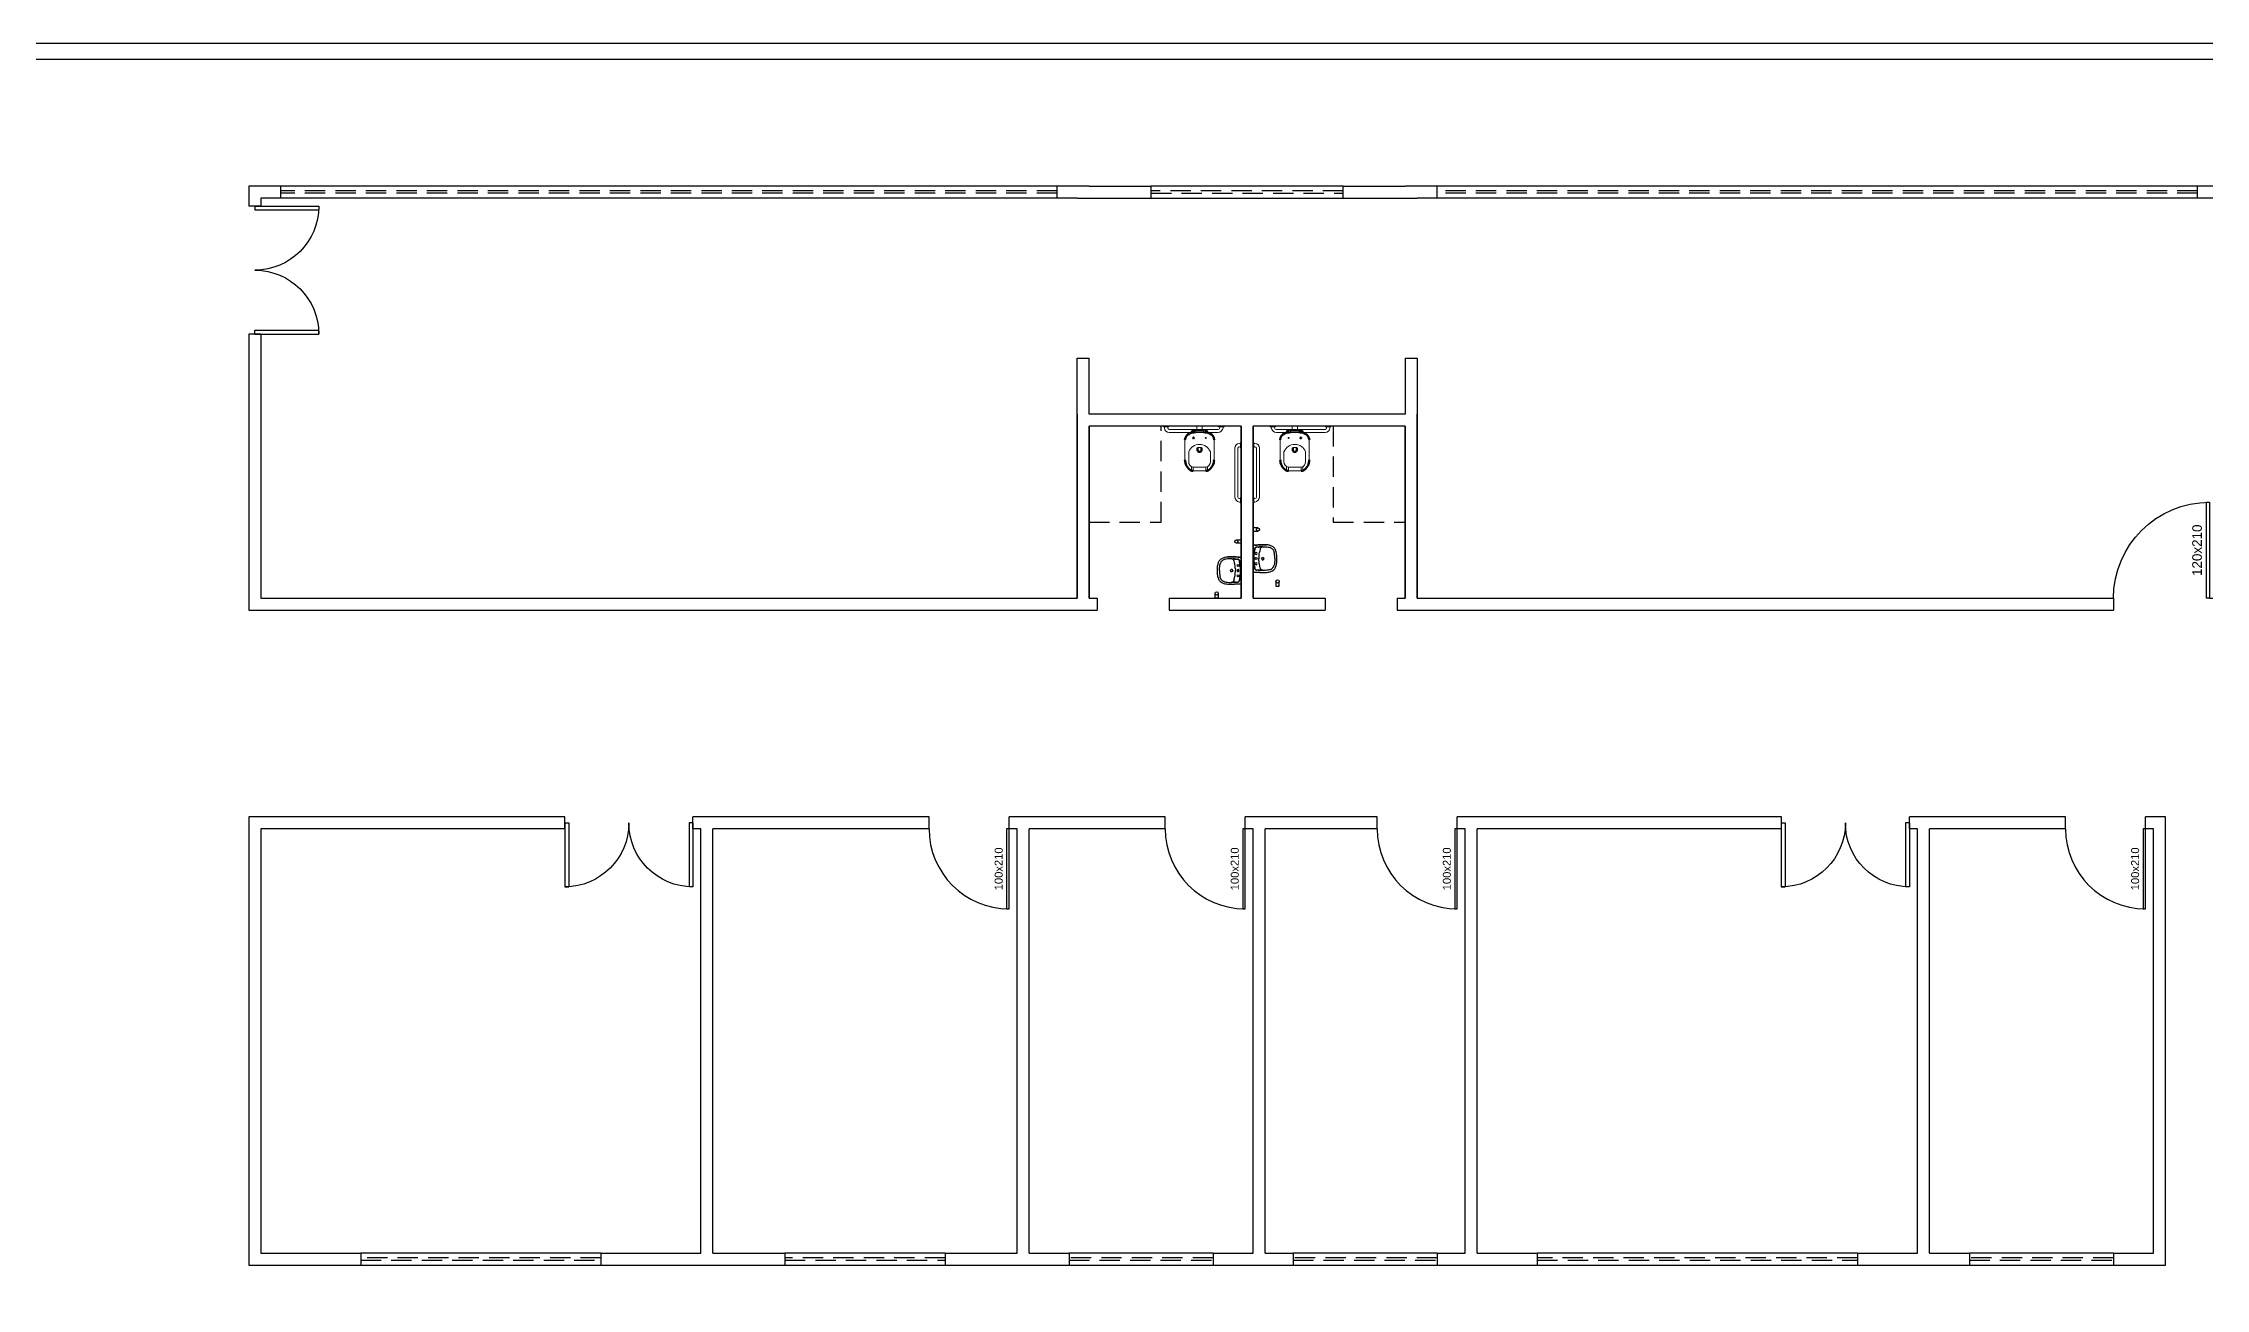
# Model space of a CAD drawing. Header units: centimetres. Extents: x 0 to 936050, y -139216 to 99734.
# Drawn here: x 853437 to 856139, y 11135 to 12691 of the extents above; entities that cross this region are included whole.
import ezdxf
from ezdxf.enums import TextEntityAlignment as Align

# ---------------------------------------------------------------- set-up
doc = ezdxf.new("R2010")
doc.units = ezdxf.units.CM
doc.header["$LTSCALE"] = 4
doc.linetypes.add('DASHED2', pattern=[9.525, 6.35, -3.175])
for name, color, linetype in [('0.1', 1, 'Continuous'), ('0.2', 2, 'Continuous'), ('0.4', 4, 'Continuous'), ('0.6', 6, 'Continuous'), ('02-CONT', 2, 'Continuous'), ('08', 8, 'Continuous'), ('PDF1_PH - Metal', 253, 'Continuous'), ('PROJEÇÕES', 1, 'DASHED2')]:
    doc.layers.add(name, color=color, linetype=linetype)
doc.layers.add('PDF1_PH - Alv Construir', color=6, linetype='Continuous', lineweight=40)
doc.styles.add('2mm 1-50', font='arial.ttf', dxfattribs={"height": 0.1})

# ---------------------------------------------------------------- blocks, each defined once
blk = doc.blocks.new('1_00')
for p, q in [((-129.2, 59.1), (-129.2, 109.1)), ((-129.2, 109.1), (-126.2, 109.1)), ((-126.2, 59.1), (-126.2, 109.1)), ((-29.2, 109.1), (-32.2, 109.1)), ((-32.2, 59.1), (-32.2, 109.1)), ((-29.2, 59.1), (-29.2, 109.1)), ((-129.2, 59.1), (-126.2, 59.1)), ((-29.2, 59.1), (-32.2, 59.1))]:
    blk.add_line(p, q)
at = {"color": 1}
for centre, start, end in [((-129.2, 59.1), 0, 90), ((-29.2, 59.1), 90, 180)]:
    blk.add_arc(centre, 50, start, end, dxfattribs=at)
blk = doc.blocks.new('1_00e')
blk.add_lwpolyline([(-28.4, -52.3), (-25.4, -52.3), (-25.4, 47.7), (-28.4, 47.7)], close=True)
at = {"color": 1}
blk.add_arc((-28.4, -52.3), 100, 0, 90, dxfattribs=at)
blk = doc.blocks.new('Barra 3')
at = {"layer": 'PDF1_PH - Metal', "lineweight": 9}
for points in [[(19245.1, 25719.8), (19252, 25719.8), (19252, 25719), (19245.1, 25719)], [(19315, 25719.8), (19321.9, 25719.8), (19321.9, 25719), (19315, 25719)]]:
    blk.add_lwpolyline(points, close=True, dxfattribs=at)
for points in [[(19246.4, 25717.7), (19246.4, 25719)], [(19250.7, 25717.7), (19250.7, 25719)], [(19252.9, 25715.5), (19314.6, 25715.5)], [(19252.9, 25711.7), (19314.6, 25711.7)], [(19316.3, 25717.7), (19316.3, 25719)], [(19320.6, 25717.7), (19320.6, 25719)]]:
    blk.add_lwpolyline(points, dxfattribs=at)
for centre, radius, start, end in [((19253.4, 25718.8), 7.08, 188.6936, 267.1299), ((19253, 25717.8), 2.3, 183.7735, 266.2236), ((19314.4, 25717.9), 6.22, 270.0361, 357.9477), ((19314, 25717.8), 2.29, 284.5016, 358.1815)]:
    blk.add_arc(centre, radius, start, end, dxfattribs=at)
blk = doc.blocks.new('bacia sanit')
at = {"layer": 'PDF1_PH - Metal', "lineweight": 9}
for points in [[(16861.7, 24756.4), (16856.6, 24756.4)], [(16861.7, 24749.6), (16856.6, 24749.6)], [(16861.7, 24745.8), (16861.7, 24746.1), (16861.7, 24759.9), (16861.7, 24760.7)], [(16862.6, 24758.1), (16862.6, 24757.7), (16862.6, 24757.3), (16862.6, 24748.7), (16862.6, 24748.3), (16862.6, 24747.9)], [(16863, 24747.4), (16863, 24747.4), (16863.4, 24747.4), (16863.9, 24747.4), (16864.3, 24747.4), (16864.3, 24753), (16864.3, 24758.6), (16863.9, 24758.6), (16863.4, 24758.6), (16863, 24758.6)], [(16873.7, 24771.4), (16899, 24771.4)], [(16884.4, 24750.4), (16884, 24750.4), (16883.6, 24750.4), (16883.6, 24750.9), (16883.6, 24751.3), (16883.6, 24751.7), (16883.6, 24752.1), (16883.6, 24752.6), (16883.6, 24753), (16883.6, 24753.4), (16883.6, 24753.9), (16883.6, 24754.3), (16883.6, 24754.7), (16883.6, 24755.1), (16883.6, 24755.6), (16884, 24755.6), (16884, 24755.6)], [(16889.1, 24766.7), (16889.6, 24766.7), (16890, 24766.7), (16890.4, 24766.7), (16890.9, 24766.7), (16899.4, 24766.7), (16899.9, 24766.7), (16900.3, 24766.7), (16900.7, 24766.7), (16901.1, 24766.7), (16901.6, 24766.7)], [(16912.8, 24763.3), (16907.7, 24763.3)], [(16908.4, 24761.1), (16912.7, 24761.1), (16913.1, 24761.1)], [(16908.4, 24761.1), (16908.4, 24760.7), (16908.4, 24760.3), (16908.4, 24759.9), (16908.4, 24759.4), (16908.4, 24759), (16908.4, 24758.6), (16908.4, 24758.1), (16908.4, 24757.7), (16908.4, 24757.3), (16908.4, 24756.9), (16908.4, 24756.4)], [(16908.4, 24756.4), (16908.4, 24756), (16908.4, 24755.6), (16908.4, 24755.1), (16908.4, 24754.7), (16908.4, 24754.3), (16908.4, 24753.9), (16908.4, 24753.4), (16908.4, 24753), (16908.4, 24752.6), (16908.4, 24752.1), (16908.4, 24751.7), (16908.4, 24751.3), (16908.4, 24750.9), (16908.4, 24750)], [(16908.4, 24750), (16908.4, 24749.6), (16908.4, 24749.1), (16908.4, 24748.7), (16908.4, 24748.3), (16908.4, 24747.9), (16908.4, 24747.4), (16908.4, 24747), (16908.4, 24746.6), (16908.4, 24746.1), (16908.4, 24745.7), (16908.4, 24745.3), (16908.4, 24744.9)], [(16913.1, 24761.1), (16913.1, 24760.7), (16913.1, 24760.3), (16913.1, 24759.9), (16913.1, 24759.4), (16913.1, 24759), (16913.1, 24758.6), (16913.1, 24758.1), (16913.1, 24757.7), (16913.1, 24757.3), (16913.1, 24756.9), (16913.1, 24756.4), (16913.1, 24756), (16913.1, 24755.6), (16913.1, 24755.1), (16913.1, 24754.7), (16913.1, 24754.3), (16913.1, 24753.9), (16913.1, 24753.4), (16913.1, 24753), (16913.1, 24752.6), (16913.1, 24752.1), (16913.1, 24751.7), (16913.1, 24751.3), (16913.1, 24750.9), (16913.1, 24750.4), (16913.1, 24750), (16913.1, 24749.6), (16913.1, 24749.1), (16913.1, 24748.7), (16913.1, 24748.3), (16913.1, 24747.9), (16913.1, 24747.4), (16913.1, 24747), (16913.1, 24746.6), (16913.1, 24746.1), (16913.1, 24745.7), (16913.1, 24745.3), (16913.1, 24744.9)], [(16899, 24734.6), (16873.7, 24734.6)], [(16901.6, 24739.3), (16901.1, 24739.3), (16900.7, 24739.3), (16900.3, 24739.3), (16899.4, 24739.3), (16890.9, 24739.3), (16890.4, 24739.3), (16890, 24739.3), (16889.6, 24739.3), (16889.1, 24739.3)], [(16912.8, 24742.7), (16907.6, 24742.7)], [(16908.4, 24744.9), (16912.7, 24744.9), (16913.1, 24744.9)], [(16908.4, 24744.9), (16912.7, 24744.9), (16913.1, 24744.9)]]:
    blk.add_lwpolyline(points, dxfattribs=at)
at = {"layer": 'PDF1_PH - Metal', "lineweight": 211}
blk.add_lwpolyline([(16889.1, 24753), (16889.1, 24753), (16889.1, 24753)], dxfattribs=at)
for points in [[(16913.1, 24761.1, 0.086524), (16912.6, 24763.9, 0.264906), (16899, 24771.4)], [(16913.1, 24744.9, -0.086524), (16912.6, 24742.1, -0.264906), (16899, 24734.6)]]:
    blk.add_lwpolyline(points, format="xyb", dxfattribs=at)
at = {"layer": 'PDF1_PH - Metal', "lineweight": 9}
blk.add_circle((16871.4, 24760.9), 0.643, dxfattribs=at)
at = {"layer": 'PDF1_PH - Metal', "lineweight": 211}
blk.add_circle((16871.4, 24745.5), 0.643, dxfattribs=at)
for centre, radius, start, end in [((16864.8, 24759.9), 3.2, 88.1661, 164.6032), ((16890.8, 24757.2), 26.5, 161.0139, 177.0973), ((16892.2, 24749.6), 28, 184.427, 198.8013), ((16874, 24762.5), 8.95, 90.3217, 157.8056), ((16885.4, 26015.1), 1259.5, 269.9347, 270.0653), ((16885.4, 23700.8), 1049.6, 89.9217, 90.0783), ((16886.5, 24753), 2.59, 275.8679, 84.1321), ((16864.8, 24746), 3.06, 177.2926, 274.2593), ((16875.2, 24744.9), 10.5, 204.627, 261.8049)]:
    blk.add_arc(centre, radius, start, end, dxfattribs=at)
at = {"layer": 'PDF1_PH - Metal', "lineweight": 9}
for centre, radius, start, end in [((16863, 24758.1), 0.429, 90, 180), ((16863, 24747.9), 0.429, 180, 270), ((16894.4, 24753), 14.7, 110.9822, 249.0178), ((16901.6, 24759.8), 6.91, 11.172, 90.6439), ((16901.6, 24746.2), 6.91, 269.3561, 348.828)]:
    blk.add_arc(centre, radius, start, end, dxfattribs=at)
blk = doc.blocks.new('L.51_P')
at = {"layer": '08'}
for p, q in [((-250, 0), (-249, 0)), ((-249, 0), (249, 0)), ((250, 0), (249, 0)), ((-269, -260), (-269, -260)), ((-262, -36), (-262, -36)), ((-259, -9), (-259, -9)), ((-226, -95), (-224, -63)), ((-226, -95), (-225, -95)), ((-225, -95), (-224, -63)), ((-216, -329), (-216, -329)), ((-189, -140), (-140, -129)), ((-161, -28), (-161, -28)), ((0, -12), (0, -12)), ((189, -140), (140, -129)), ((161, -28), (161, -28)), ((216, -329), (216, -329)), ((226, -95), (224, -63)), ((225, -95), (224, -63)), ((226, -95), (225, -95)), ((259, -9), (259, -9)), ((262, -36), (262, -36)), ((269, -260), (269, -260))]:
    blk.add_line(p, q, dxfattribs=at)
at = {"layer": '08', "ltscale": 27.502596}
for centre in [(-100, -59), (100, -59)]:
    blk.add_circle(centre, 19, dxfattribs=at)
at = {"layer": '08'}
for centre, radius, start, end in [((10, -800), 688, 94.616, 102.655), ((0, -61), 19, 90, 270), ((0, -61), 19, 270, 90), ((-10, -800), 688, 77.345, 85.384)]:
    blk.add_arc(centre, radius, start, end, dxfattribs=at)
for centre, major_axis, ratio, start_param, end_param in [((-178, -187), (-49.3, 11.1), 0.999971, 0.133525, 0.210872), ((-238, -179), (-7.5, 6.62), 0.993745, 3.733046, 3.862859), ((-237, -179), (8.41, 5.42), 0.98852, 5.563301, 5.699979), ((0, -187), (-22.7, 2), 0.992499, 0.072609, 0.200275), ((0, -187), (-22.5, 0.5), 0.991671, 5.253548, 5.29957), ((0, -187), (-22.5, 0.9), 0.992169, 5.255337, 5.27196), ((0, -187), (22.5, 0.5), 0.991671, 0.983616, 1.029637), ((0, -187), (22.5, 0.9), 0.992169, 1.011226, 1.027848), ((0, -187), (22.7, 2), 0.992499, 6.08291, 6.210576), ((178, -187), (49.3, 11.1), 0.999971, 6.072313, 6.14966)]:
    blk.add_ellipse(centre, major_axis=major_axis, ratio=ratio, start_param=start_param, end_param=end_param, dxfattribs=at)
for points, degree, knots in [([(-259, -9), (-259, -8), (-259, -7), (-258, -5), (-258, -4), (-256, -3), (-255, -2), (-254, -1), (-253, 0), (-251, 0), (-250, 0), (-250, 0)], 3, [0, 0, 0, 0, 0.279228, 0.279228, 0.609743, 0.609743, 0.933753, 0.933753, 1.252428, 1.252428, 1.448625, 1.448625, 1.448625, 1.448625]), ([(250, 0), (251, 0), (252, 0), (254, -1), (255, -1), (256, -3), (257, -3), (258, -5), (259, -6), (259, -8), (259, -8), (259, -9)], 3, [0, 0, 0, 0, 0.317814, 0.317814, 0.630623, 0.630623, 0.946539, 0.946539, 1.267049, 1.267049, 1.448529, 1.448529, 1.448529, 1.448529]), ([(-262, -36), (-262, -36), (-262, -37), (-262, -37), (-263, -40), (-263, -43), (-263, -45), (-263, -47), (-263, -48), (-263, -50), (-264, -53), (-264, -56), (-264, -59), (-265, -70), (-265, -80), (-266, -91), (-266, -102), (-267, -112), (-267, -123), (-267, -125), (-267, -128), (-268, -131), (-268, -133), (-268, -136), (-268, -138), (-268, -152), (-269, -166), (-269, -179), (-269, -183), (-269, -188), (-269, -192), (-270, -196), (-270, -200), (-270, -204), (-270, -221), (-270, -239), (-269, -257), (-269, -258), (-269, -259), (-269, -260)], 3, [171.986581, 171.986581, 171.986581, 171.986581, 172.747492, 172.747492, 172.747492, 184.841953, 184.841953, 184.841953, 191.474069, 191.474069, 191.474069, 204.41633, 204.41633, 204.41633, 249.640497, 249.640497, 249.640497, 294.864664, 294.864664, 294.864664, 305.912278, 305.912278, 305.912278, 316.959891, 316.959891, 316.959891, 374.321134, 374.321134, 374.321134, 391.68978, 391.68978, 391.68978, 408.14059, 408.14059, 408.14059, 482.929639, 482.929639, 482.929639, 486.839965, 486.839965, 486.839965, 486.839965]), ([(-269, -260), (-270, -239), (-270, -219), (-269, -173), (-268, -148), (-267, -104), (-266, -85), (-264, -60), (-264, -54), (-263, -46), (-263, -45), (-263, -42), (-263, -40), (-263, -38), (-262, -38), (-262, -37), (-262, -37), (-262, -36), (-262, -36), (-262, -36), (-262, -36), (-262, -36)], 3, [0, 0, 0, 0, 6.207574, 6.207574, 13.657131, 13.657131, 19.458927, 19.458927, 21.24929, 21.24929, 21.72619, 21.72619, 22.164181, 22.164181, 22.393053, 22.393053, 22.550017, 22.550017, 22.706555, 22.706555, 22.800287, 22.800287, 22.800287, 22.800287]), ([(-62, -461), (-92, -458), (-123, -454), (-171, -438), (-189, -430), (-214, -410), (-222, -401), (-236, -382), (-242, -373), (-251, -352), (-255, -341), (-260, -323), (-261, -316), (-263, -309)], 3, [0, 0, 0, 0, 9.188374, 9.188374, 15.03441, 15.03441, 18.713973, 18.713973, 21.993411, 21.993411, 25.540766, 25.540766, 27.624534, 27.624534, 27.624534, 27.624534]), ([(-228, -173), (-228, -172), (-228, -172), (-228, -172), (-228, -171), (-228, -170), (-228, -169), (-228, -167), (-228, -164), (-228, -163), (-228, -160), (-228, -158), (-228, -157), (-228, -154), (-228, -151), (-228, -150), (-228, -148), (-228, -146), (-228, -146), (-228, -143), (-228, -141), (-228, -139), (-228, -135), (-228, -131), (-228, -129), (-227, -125), (-227, -121), (-227, -119), (-227, -113), (-226, -108), (-226, -105), (-226, -101), (-226, -97), (-226, -97), (-226, -96), (-226, -96), (-226, -95), (-226, -95), (-226, -95)], 5, [546.249188, 546.249188, 546.249188, 546.249188, 546.249188, 546.249188, 546.773913, 546.773913, 546.773913, 554.287654, 554.287654, 554.287654, 563.875311, 563.875311, 563.875311, 572.16967, 572.16967, 572.16967, 583.42676, 583.42676, 583.42676, 585.726164, 585.726164, 585.726164, 600.370766, 600.370766, 600.370766, 613.069318, 613.069318, 613.069318, 629.14404, 629.14404, 629.14404, 652.058764, 652.058764, 652.058764, 654.921465, 654.921465, 654.921465, 656.548424, 656.548424, 656.548424, 656.548424, 656.548424, 656.548424]), ([(-225, -95), (-226, -99), (-226, -103), (-226, -107), (-226, -111), (-227, -115), (-227, -119), (-227, -123), (-228, -127), (-228, -131), (-228, -134), (-228, -136), (-228, -139), (-228, -141), (-228, -142), (-228, -144)], 3, [161.339345, 161.339345, 161.339345, 161.339345, 177.77484, 177.77484, 177.77484, 195.119077, 195.119077, 195.119077, 212.353229, 212.353229, 212.353229, 223.772837, 223.772837, 223.772837, 230.426393, 230.426393, 230.426393, 230.426393]), ([(-228, -144), (-228, -145), (-228, -145), (-228, -146), (-228, -146), (-228, -146), (-228, -146), (-228, -148), (-228, -150), (-228, -152), (-228, -153), (-228, -154), (-228, -155), (-228, -157), (-228, -158), (-228, -160), (-228, -160), (-228, -160), (-228, -160)], 3, [0, 0, 0, 0, 2.396491, 2.396491, 2.396491, 3.195399, 3.195399, 3.195399, 10.963495, 10.963495, 10.963495, 15.609873, 15.609873, 15.609873, 22.232893, 22.232893, 22.232893, 22.470867, 22.470867, 22.470867, 22.470867]), ([(-228, -173), (-228, -172), (-228, -172), (-228, -172), (-228, -170), (-228, -167), (-228, -165), (-228, -162), (-228, -160)], 5, [-26.00391, -26.00391, -26.00391, -26.00391, -26.00391, -26.00391, -25.733695, -25.733695, -25.733695, -13.019576, -13.019576, -13.019576, -13.019576, -13.019576, -13.019576]), ([(-228, -181), (-228, -181), (-228, -180), (-228, -180), (-228, -178), (-228, -177), (-228, -176), (-228, -175), (-228, -175), (-228, -174), (-228, -174), (-228, -173), (-228, -173), (-228, -173), (-228, -173), (-228, -173), (-228, -173), (-228, -173)], 5, [532.079054, 532.079054, 532.079054, 532.079054, 532.079054, 532.079054, 536.567488, 536.567488, 536.567488, 541.060364, 541.060364, 541.060364, 543.310398, 543.310398, 543.310398, 544.435445, 544.435445, 544.435445, 544.830456, 544.830456, 544.830456, 544.830456, 544.830456, 544.830456]), ([(-227, -179), (-227, -179), (-227, -179), (-227, -179), (-227, -179), (-227, -179), (-228, -179), (-228, -179), (-228, -179), (-228, -179), (-228, -179), (-228, -179), (-228, -179), (-228, -179), (-228, -179), (-228, -179), (-228, -179), (-228, -179), (-228, -179), (-228, -179), (-228, -179), (-228, -179), (-228, -179), (-228, -179), (-228, -179), (-228, -179), (-228, -179), (-228, -179), (-228, -179), (-228, -179), (-228, -179), (-228, -179), (-228, -179), (-228, -179), (-228, -179), (-228, -179), (-228, -179), (-228, -179), (-228, -179), (-228, -179), (-228, -179), (-228, -179), (-228, -179), (-228, -179), (-228, -179), (-228, -179)], 3, [86.606266, 86.606266, 86.606266, 86.606266, 87.728641, 87.728641, 87.728641, 90.455187, 90.455187, 90.455187, 92.379628, 92.379628, 92.379628, 93.341849, 93.341849, 93.341849, 93.82296, 93.82296, 93.82296, 94.063516, 94.063516, 94.063516, 94.304072, 94.304072, 94.304072, 94.448856, 94.448856, 94.448856, 94.726754, 94.726754, 94.726754, 94.86595, 94.86595, 94.86595, 95.005146, 95.005146, 95.005146, 95.521507, 95.521507, 95.521507, 95.779688, 95.779688, 95.779688, 95.976047, 95.976047, 95.976047, 96.037867, 96.037867, 96.037867, 96.037867]), ([(-228, -179), (-228, -179), (-228, -179), (-228, -180), (-228, -180), (-228, -180), (-228, -180), (-228, -180), (-228, -180), (-228, -181), (-228, -181), (-228, -181), (-228, -181), (-228, -181), (-228, -181), (-228, -181)], 3, [95.867328, 95.867328, 95.867328, 95.867328, 97.58866, 97.58866, 97.58866, 102.978619, 102.978619, 102.978619, 105.844941, 105.844941, 105.844941, 108.501415, 108.501415, 108.501415, 109.427734, 109.427734, 109.427734, 109.427734]), ([(-228, -182), (-228, -182), (-228, -182), (-228, -182), (-228, -182), (-228, -182), (-228, -181)], 3, [11.170476, 11.170476, 11.170476, 11.170476, 15.411887, 15.411887, 15.411887, 21.204547, 21.204547, 21.204547, 21.204547]), ([(-227, -181), (-228, -181), (-228, -181), (-228, -181), (-228, -181), (-228, -181), (-228, -181), (-228, -181), (-228, -181), (-228, -181), (-228, -181), (-228, -181), (-228, -181), (-228, -181), (-228, -181), (-228, -181), (-228, -181), (-228, -181), (-228, -181), (-228, -181), (-228, -181), (-228, -181), (-228, -181), (-228, -181), (-228, -181), (-228, -181), (-228, -181), (-228, -181)], 3, [86.606266, 86.606266, 86.606266, 86.606266, 91.112306, 91.112306, 91.112306, 94.304072, 94.304072, 94.304072, 94.448856, 94.448856, 94.448856, 94.726754, 94.726754, 94.726754, 95.005146, 95.005146, 95.005146, 95.521507, 95.521507, 95.521507, 95.779688, 95.779688, 95.779688, 95.976047, 95.976047, 95.976047, 96.03782, 96.03782, 96.03782, 96.03782]), ([(-228, -181), (-228, -181), (-228, -181), (-228, -181), (-228, -181), (-228, -181), (-228, -181), (-228, -181), (-228, -181), (-228, -181), (-228, -181), (-228, -181), (-228, -181), (-228, -181), (-228, -181), (-228, -181), (-228, -181), (-228, -181), (-228, -181), (-228, -181), (-228, -182), (-228, -182), (-228, -182), (-228, -182), (-228, -182)], 3, [0.000033, 0.000033, 0.000033, 0.000033, 1.898401, 1.898401, 1.898401, 2.370761, 2.370761, 2.370761, 3.823236, 3.823236, 3.823236, 5.758149, 5.758149, 5.758149, 9.592202, 9.592202, 9.592202, 9.856292, 9.856292, 9.856292, 15.276244, 15.276244, 15.276244, 18.99372, 18.99372, 18.99372, 18.99372]), ([(-189, -140), (-196, -141), (-203, -144), (-208, -149), (-211, -151), (-213, -153), (-216, -156), (-216, -156), (-216, -156), (-216, -156), (-221, -163), (-225, -170), (-227, -178), (-227, -179), (-227, -179), (-227, -180)], 3, [18.593861, 18.593861, 18.593861, 18.593861, 48.620819, 48.620819, 48.620819, 61.987959, 61.987959, 61.987959, 63.593601, 63.593601, 63.593601, 96.318173, 96.318173, 96.318173, 99.127558, 99.127558, 99.127558, 99.127558]), ([(-227, -179), (-227, -180), (-227, -180), (-227, -180), (-227, -180), (-227, -180), (-227, -180), (-227, -180), (-227, -180), (-227, -180), (-227, -180), (-227, -180), (-227, -180), (-227, -180), (-227, -180), (-227, -180), (-227, -180), (-227, -180), (-227, -180), (-227, -180), (-227, -180), (-227, -180), (-227, -180), (-227, -180), (-227, -180)], 3, [0, 0, 0, 0, 0.1444645, 0.1444645, 0.1444645, 0.1538416, 0.1538416, 0.1538416, 0.2328101, 0.2328101, 0.2328101, 0.2720552, 0.2720552, 0.2720552, 0.294529, 0.294529, 0.294529, 0.3195248, 0.3195248, 0.3195248, 0.3450333, 0.3450333, 0.3450333, 0.3642456, 0.3642456, 0.3642456, 0.3642456]), ([(-227, -181), (-227, -181), (-227, -181), (-227, -181), (-227, -181), (-227, -181), (-227, -181), (-227, -181), (-227, -180), (-227, -180), (-227, -180), (-227, -180), (-227, -180), (-227, -180), (-227, -180), (-227, -180), (-227, -180), (-227, -180), (-227, -180)], 3, [0, 0, 0, 0, 3.948132, 3.948132, 3.948132, 6.907098, 6.907098, 6.907098, 9.485674, 9.485674, 9.485674, 10.686492, 10.686492, 10.686492, 11.887309, 11.887309, 11.887309, 12.708565, 12.708565, 12.708565, 12.708565]), ([(-224, -63), (-224, -58), (-222, -53), (-219, -48), (-217, -45), (-214, -42), (-210, -40), (-208, -38), (-204, -37), (-201, -36)], 3, [10.913289, 10.913289, 10.913289, 10.913289, 33.960328, 33.960328, 33.960328, 50.289489, 50.289489, 50.289489, 65.056953, 65.056953, 65.056953, 65.056953]), ([(-201, -36), (-205, -37), (-210, -39), (-214, -42), (-219, -47), (-222, -55), (-223, -57), (-224, -60), (-224, -63)], 5, [7.912422, 7.912422, 7.912422, 7.912422, 7.912422, 7.912422, 31.991346, 31.991346, 31.991346, 47.45316, 47.45316, 47.45316, 47.45316, 47.45316, 47.45316]), ([(-216, -329), (-215, -331), (-215, -332), (-214, -334), (-213, -338), (-211, -343), (-209, -347), (-206, -353), (-202, -359), (-198, -365), (-195, -370), (-191, -375), (-186, -379), (-180, -385), (-173, -390), (-165, -395), (-159, -398), (-153, -401), (-146, -404), (-141, -406), (-136, -407), (-130, -409)], 3, [544.291877, 544.291877, 544.291877, 544.291877, 550.872534, 550.872534, 550.872534, 571.780058, 571.780058, 571.780058, 601.038921, 601.038921, 601.038921, 628.392297, 628.392297, 628.392297, 666.157842, 666.157842, 666.157842, 694.913085, 694.913085, 694.913085, 718.447591, 718.447591, 718.447591, 718.447591]), ([(0, -12), (-60, -12), (-120, -19), (-180, -31), (-187, -33), (-194, -34), (-201, -36)], 3, [460.253252, 460.253252, 460.253252, 460.253252, 715.762091, 715.762091, 715.762091, 745.806363, 745.806363, 745.806363, 745.806363]), ([(-201, -36), (-177, -30), (-152, -25), (-128, -21), (-94, -17), (-61, -14), (-52, -14), (-43, -13), (-34, -13)], 5, [234.918202, 234.918202, 234.918202, 234.918202, 234.918202, 234.918202, 410.549748, 410.549748, 410.549748, 473.914825, 473.914825, 473.914825, 473.914825, 473.914825, 473.914825]), ([(-63, -420), (-71, -420), (-79, -419), (-87, -418), (-95, -416), (-103, -415), (-110, -414), (-117, -412), (-124, -411), (-130, -409)], 3, [54.852513, 54.852513, 54.852513, 54.852513, 88.476523, 88.476523, 88.476523, 122.168155, 122.168155, 122.168155, 151.102791, 151.102791, 151.102791, 151.102791]), ([(-50, -422), (-53, -421), (-55, -421), (-58, -421), (-61, -421), (-63, -420), (-63, -420), (-63, -420), (-63, -420)], 5, [11.184117, 11.184117, 11.184117, 11.184117, 11.184117, 11.184117, 30.072391, 30.072391, 30.072391, 30.457117, 30.457117, 30.457117, 30.457117, 30.457117, 30.457117]), ([(0, -424), (-15, -424), (-31, -423), (-46, -422), (-47, -422), (-49, -422), (-50, -422)], 3, [0, 0, 0, 0, 65.317681, 65.317681, 65.317681, 70.958525, 70.958525, 70.958525, 70.958525]), ([(-45, -114), (-41, -114), (-37, -114), (-32, -113), (-28, -113), (-24, -113), (-20, -113), (-13, -112), (-7, -112), (0, -112)], 3, [388.454766, 388.454766, 388.454766, 388.454766, 406.384907, 406.384907, 406.384907, 424.400948, 424.400948, 424.400948, 452.696543, 452.696543, 452.696543, 452.696543]), ([(-34, -13), (-30, -13), (-26, -13), (-22, -13), (-15, -12), (-8, -12), (-2, -12), (-1, -12), (-1, -12), (0, -12)], 3, [59.347784, 59.347784, 59.347784, 59.347784, 76.617445, 76.617445, 76.617445, 106.129652, 106.129652, 106.129652, 108.418766, 108.418766, 108.418766, 108.418766]), ([(-12, -168), (-12, -168), (-12, -168), (-12, -168), (-12, -168), (-12, -168), (-12, -168), (-15, -170), (-18, -173), (-20, -175), (-21, -179), (-22, -183), (-22, -184), (-22, -185), (-22, -186), (-22, -186), (-22, -186), (-22, -186), (-22, -186), (-22, -186), (-22, -187)], 5, [23.677366, 23.677366, 23.677366, 23.677366, 23.677366, 23.677366, 23.697783, 23.697783, 23.697783, 25.117395, 25.117395, 25.117395, 50.594375, 50.594375, 50.594375, 58.007217, 58.007217, 58.007217, 58.536706, 58.536706, 58.536706, 59.055614, 59.055614, 59.055614, 59.055614, 59.055614, 59.055614]), ([(-22, -189), (-22, -190), (-22, -190), (-22, -190), (-22, -194), (-20, -199), (-17, -202), (-16, -203), (-15, -203), (-15, -204), (-13, -206), (-10, -207), (-8, -208), (-5, -209), (-3, -209), (0, -209)], 3, [27.245857, 27.245857, 27.245857, 27.245857, 27.597992, 27.597992, 27.597992, 49.768775, 49.768775, 49.768775, 54.290067, 54.290067, 54.290067, 66.913295, 66.913295, 66.913295, 79.527914, 79.527914, 79.527914, 79.527914]), ([(34, -13), (30, -13), (26, -13), (22, -13), (15, -12), (8, -12), (2, -12), (1, -12), (1, -12), (0, -12)], 3, [59.347784, 59.347784, 59.347784, 59.347784, 76.617445, 76.617445, 76.617445, 106.129652, 106.129652, 106.129652, 108.418717, 108.418717, 108.418717, 108.418717]), ([(0, -12), (60, -12), (120, -19), (180, -31), (187, -33), (194, -34), (201, -36)], 3, [460.253227, 460.253227, 460.253227, 460.253227, 715.76204, 715.76204, 715.76204, 745.806363, 745.806363, 745.806363, 745.806363]), ([(45, -114), (41, -114), (37, -114), (32, -113), (28, -113), (24, -113), (20, -113), (13, -112), (7, -112), (0, -112)], 3, [388.454766, 388.454766, 388.454766, 388.454766, 406.384907, 406.384907, 406.384907, 424.400948, 424.400948, 424.400948, 452.696543, 452.696543, 452.696543, 452.696543]), ([(22, -189), (22, -190), (22, -190), (22, -190), (22, -194), (20, -199), (17, -202), (16, -203), (15, -203), (15, -204), (13, -206), (10, -207), (8, -208), (5, -209), (3, -209), (0, -209)], 3, [27.245857, 27.245857, 27.245857, 27.245857, 27.597992, 27.597992, 27.597992, 49.768775, 49.768775, 49.768775, 54.290067, 54.290067, 54.290067, 66.913295, 66.913295, 66.913295, 79.528565, 79.528565, 79.528565, 79.528565]), ([(0, -424), (15, -424), (31, -423), (46, -422), (47, -422), (49, -422), (50, -422)], 3, [0, 0, 0, 0, 65.317681, 65.317681, 65.317681, 70.958525, 70.958525, 70.958525, 70.958525]), ([(12, -168), (12, -168), (12, -168), (12, -168), (12, -168), (12, -168), (12, -168), (15, -170), (18, -173), (20, -175), (21, -179), (22, -183), (22, -184), (22, -185), (22, -186), (22, -186), (22, -186), (22, -186), (22, -186), (22, -186), (22, -187)], 5, [23.677366, 23.677366, 23.677366, 23.677366, 23.677366, 23.677366, 23.697783, 23.697783, 23.697783, 25.117395, 25.117395, 25.117395, 50.594375, 50.594375, 50.594375, 58.007217, 58.007217, 58.007217, 58.536706, 58.536706, 58.536706, 59.055614, 59.055614, 59.055614, 59.055614, 59.055614, 59.055614]), ([(201, -36), (177, -30), (152, -25), (128, -21), (94, -17), (61, -14), (52, -14), (43, -13), (34, -13)], 5, [234.918202, 234.918202, 234.918202, 234.918202, 234.918202, 234.918202, 410.549748, 410.549748, 410.549748, 473.914825, 473.914825, 473.914825, 473.914825, 473.914825, 473.914825]), ([(50, -422), (53, -421), (55, -421), (58, -421), (61, -421), (63, -420), (63, -420), (63, -420), (63, -420)], 5, [11.184117, 11.184117, 11.184117, 11.184117, 11.184117, 11.184117, 30.072391, 30.072391, 30.072391, 30.457117, 30.457117, 30.457117, 30.457117, 30.457117, 30.457117]), ([(263, -309), (259, -326), (255, -343), (242, -373), (234, -386), (217, -407), (208, -415), (190, -428), (180, -433), (159, -442), (148, -446), (123, -453), (109, -455), (84, -459), (73, -460), (62, -461)], 3, [0, 0, 0, 0, 5.216879, 5.216879, 9.702198, 9.702198, 13.238129, 13.238129, 16.51865, 16.51865, 20.081508, 20.081508, 24.355161, 24.355161, 27.647025, 27.647025, 27.647025, 27.647025]), ([(63, -420), (71, -420), (79, -419), (87, -418), (95, -416), (103, -415), (110, -414), (117, -412), (124, -411), (130, -409)], 3, [54.852513, 54.852513, 54.852513, 54.852513, 88.476523, 88.476523, 88.476523, 122.168155, 122.168155, 122.168155, 151.102791, 151.102791, 151.102791, 151.102791]), ([(216, -329), (215, -331), (215, -332), (214, -334), (213, -338), (211, -343), (209, -347), (206, -353), (202, -359), (198, -365), (195, -370), (191, -375), (186, -379), (180, -385), (173, -390), (165, -395), (159, -398), (153, -401), (146, -404), (141, -406), (136, -407), (130, -409)], 3, [544.291877, 544.291877, 544.291877, 544.291877, 550.872534, 550.872534, 550.872534, 571.780058, 571.780058, 571.780058, 601.038921, 601.038921, 601.038921, 628.392297, 628.392297, 628.392297, 666.157842, 666.157842, 666.157842, 694.913085, 694.913085, 694.913085, 718.447591, 718.447591, 718.447591, 718.447591]), ([(189, -140), (196, -141), (203, -144), (208, -149), (211, -151), (213, -153), (216, -156), (216, -156), (216, -156), (216, -156), (221, -163), (225, -170), (227, -178), (227, -179), (227, -179), (227, -180)], 3, [18.593861, 18.593861, 18.593861, 18.593861, 48.620819, 48.620819, 48.620819, 61.987959, 61.987959, 61.987959, 63.593601, 63.593601, 63.593601, 96.318173, 96.318173, 96.318173, 99.127558, 99.127558, 99.127558, 99.127558]), ([(224, -63), (224, -58), (222, -53), (219, -48), (217, -45), (214, -42), (210, -40), (208, -38), (204, -37), (201, -36)], 3, [10.913289, 10.913289, 10.913289, 10.913289, 33.960328, 33.960328, 33.960328, 50.289489, 50.289489, 50.289489, 65.056953, 65.056953, 65.056953, 65.056953]), ([(201, -36), (206, -37), (211, -40), (215, -44), (217, -46), (218, -47), (219, -49), (222, -53), (224, -58), (224, -63)], 3, [7.912424, 7.912424, 7.912424, 7.912424, 25.178369, 25.178369, 25.178369, 31.991348, 31.991348, 31.991348, 47.45316, 47.45316, 47.45316, 47.45316]), ([(225, -95), (226, -99), (226, -103), (226, -107), (226, -111), (227, -115), (227, -119), (227, -123), (228, -127), (228, -131), (228, -134), (228, -136), (228, -139), (228, -141), (228, -142), (228, -144)], 3, [161.339345, 161.339345, 161.339345, 161.339345, 177.77484, 177.77484, 177.77484, 195.119077, 195.119077, 195.119077, 212.353229, 212.353229, 212.353229, 223.772837, 223.772837, 223.772837, 230.426393, 230.426393, 230.426393, 230.426393]), ([(225, -291), (227, -274), (229, -256), (229, -223), (229, -207), (229, -191)], 3, [0.000002, 0.000002, 0.000002, 0.000002, 5.212146, 5.212146, 10.015536, 10.015536, 10.015536, 10.015536]), ([(228, -173), (228, -172), (228, -172), (228, -172), (228, -171), (228, -170), (228, -169), (228, -167), (228, -164), (228, -163), (228, -160), (228, -158), (228, -157), (228, -154), (228, -151), (228, -150), (228, -148), (228, -146), (228, -146), (228, -143), (228, -141), (228, -139), (228, -135), (228, -131), (228, -129), (227, -125), (227, -121), (227, -119), (227, -113), (226, -108), (226, -105), (226, -101), (226, -97), (226, -97), (226, -96), (226, -96), (226, -95), (226, -95), (226, -95)], 5, [546.249188, 546.249188, 546.249188, 546.249188, 546.249188, 546.249188, 546.773913, 546.773913, 546.773913, 554.287654, 554.287654, 554.287654, 563.875311, 563.875311, 563.875311, 572.16967, 572.16967, 572.16967, 583.42676, 583.42676, 583.42676, 585.726164, 585.726164, 585.726164, 600.370766, 600.370766, 600.370766, 613.069318, 613.069318, 613.069318, 629.14404, 629.14404, 629.14404, 652.058764, 652.058764, 652.058764, 654.921465, 654.921465, 654.921465, 656.548424, 656.548424, 656.548424, 656.548424, 656.548424, 656.548424]), ([(227, -181), (227, -181), (227, -181), (227, -181), (227, -181), (227, -181), (227, -181), (227, -181), (227, -180), (227, -180), (227, -180), (227, -180), (227, -180), (227, -180), (227, -180), (227, -180), (227, -180), (227, -180), (227, -180)], 3, [0, 0, 0, 0, 3.948132, 3.948132, 3.948132, 6.907098, 6.907098, 6.907098, 9.485674, 9.485674, 9.485674, 10.686492, 10.686492, 10.686492, 11.887309, 11.887309, 11.887309, 12.708565, 12.708565, 12.708565, 12.708565]), ([(227, -181), (228, -181), (228, -181), (228, -181), (228, -181), (228, -181), (228, -181), (228, -181), (228, -181), (228, -181), (228, -181), (228, -181), (228, -181), (228, -181), (228, -181), (228, -181), (228, -181), (228, -181), (228, -181), (228, -181), (228, -181), (228, -181), (228, -181), (228, -181), (228, -181), (228, -181), (228, -181), (228, -181)], 3, [86.606266, 86.606266, 86.606266, 86.606266, 91.112306, 91.112306, 91.112306, 94.304072, 94.304072, 94.304072, 94.448856, 94.448856, 94.448856, 94.726754, 94.726754, 94.726754, 95.005146, 95.005146, 95.005146, 95.521507, 95.521507, 95.521507, 95.779688, 95.779688, 95.779688, 95.976047, 95.976047, 95.976047, 96.03782, 96.03782, 96.03782, 96.03782]), ([(228, -144), (228, -145), (228, -145), (228, -146), (228, -146), (228, -146), (228, -146), (228, -148), (228, -150), (228, -152), (228, -153), (228, -154), (228, -155), (228, -157), (228, -158), (228, -160), (228, -160), (228, -160), (228, -160)], 3, [0, 0, 0, 0, 2.396491, 2.396491, 2.396491, 3.195399, 3.195399, 3.195399, 10.963495, 10.963495, 10.963495, 15.609873, 15.609873, 15.609873, 22.232893, 22.232893, 22.232893, 22.470867, 22.470867, 22.470867, 22.470867]), ([(228, -173), (228, -172), (228, -172), (228, -172), (228, -170), (228, -167), (228, -165), (228, -162), (228, -160)], 5, [-26.00391, -26.00391, -26.00391, -26.00391, -26.00391, -26.00391, -25.733695, -25.733695, -25.733695, -13.019576, -13.019576, -13.019576, -13.019576, -13.019576, -13.019576]), ([(228, -181), (228, -181), (228, -180), (228, -180), (228, -178), (228, -177), (228, -176), (228, -175), (228, -175), (228, -174), (228, -174), (228, -173), (228, -173), (228, -173), (228, -173), (228, -173), (228, -173), (228, -173)], 5, [532.079054, 532.079054, 532.079054, 532.079054, 532.079054, 532.079054, 536.567488, 536.567488, 536.567488, 541.060364, 541.060364, 541.060364, 543.310398, 543.310398, 543.310398, 544.435445, 544.435445, 544.435445, 544.830456, 544.830456, 544.830456, 544.830456, 544.830456, 544.830456]), ([(228, -182), (228, -182), (228, -182), (228, -182), (228, -182), (228, -182), (228, -181)], 3, [11.170476, 11.170476, 11.170476, 11.170476, 15.411887, 15.411887, 15.411887, 21.204547, 21.204547, 21.204547, 21.204547]), ([(228, -181), (228, -181), (228, -181), (228, -181), (228, -181), (228, -181), (228, -181), (228, -181), (228, -181), (228, -181), (228, -181), (228, -181), (228, -181), (228, -181), (228, -181), (228, -181), (228, -181), (228, -181), (228, -181), (228, -181), (228, -182), (228, -182), (228, -182), (228, -182), (228, -182)], 3, [0.000033, 0.000033, 0.000033, 0.000033, 1.898401, 1.898401, 1.898401, 2.370761, 2.370761, 2.370761, 3.823236, 3.823236, 3.823236, 5.758149, 5.758149, 5.758149, 9.592202, 9.592202, 9.592202, 9.856292, 9.856292, 9.856292, 15.276244, 15.276244, 15.276244, 18.99372, 18.99372, 18.99372, 18.99372]), ([(262, -36), (262, -36), (262, -37), (262, -37), (263, -40), (263, -43), (263, -45), (263, -47), (263, -48), (263, -50), (264, -53), (264, -56), (264, -59), (265, -70), (265, -80), (266, -91), (266, -102), (267, -112), (267, -123), (267, -125), (267, -128), (268, -131), (268, -133), (268, -136), (268, -138), (268, -152), (269, -166), (269, -179), (269, -183), (269, -188), (269, -192), (270, -196), (270, -200), (270, -204), (270, -221), (270, -239), (269, -257), (269, -258), (269, -259), (269, -260)], 3, [171.986581, 171.986581, 171.986581, 171.986581, 172.747492, 172.747492, 172.747492, 184.841953, 184.841953, 184.841953, 191.474069, 191.474069, 191.474069, 204.41633, 204.41633, 204.41633, 249.640497, 249.640497, 249.640497, 294.864664, 294.864664, 294.864664, 305.912278, 305.912278, 305.912278, 316.959891, 316.959891, 316.959891, 374.321134, 374.321134, 374.321134, 391.68978, 391.68978, 391.68978, 408.14059, 408.14059, 408.14059, 482.929639, 482.929639, 482.929639, 486.839965, 486.839965, 486.839965, 486.839965]), ([(262, -36), (262, -36), (262, -36), (262, -36), (262, -36), (262, -37), (262, -37), (262, -37), (262, -37), (262, -38), (263, -39), (263, -40), (263, -40), (263, -42), (263, -43), (263, -47), (263, -49), (264, -58), (265, -65), (266, -86), (266, -101), (268, -141), (269, -168), (270, -216), (270, -238), (269, -260)], 3, [0.212871, 0.212871, 0.212871, 0.212871, 0.307715, 0.307715, 0.417994, 0.417994, 0.518366, 0.518366, 0.682318, 0.682318, 0.844684, 0.844684, 1.063629, 1.063629, 1.413977, 1.413977, 2.124866, 2.124866, 4.109013, 4.109013, 8.503951, 8.503951, 16.390189, 16.390189, 23.015496, 23.015496, 23.015496, 23.015496])]:
    blk.add_open_spline(points, degree=degree, knots=knots, dxfattribs=at)
for points, degree in [([(-263, -309), (-266, -293), (-268, -276), (-269, -260)], 3), ([(-262, -36), (-262, -28), (-261, -20), (-260, -11)], 3), ([(-260, -11), (-260, -10), (-259, -10), (-259, -9)], 3), ([(-229, -191), (-229, -224), (-230, -258), (-225, -291)], 3), ([(-229, -186), (-229, -187), (-229, -188), (-229, -189), (-229, -190), (-229, -191)], 5), ([(-225, -291), (-223, -304), (-220, -317), (-216, -329)], 3), ([(-224, -63), (-224, -63), (-224, -63), (-224, -63), (-224, -63), (-224, -63)], 5), ([(-201, -36), (-201, -36), (-201, -36), (-201, -36)], 3), ([(0, -164), (-4, -164), (-8, -165), (-11, -167)], 3), ([(0, -164), (4, -164), (8, -165), (11, -167)], 3), ([(201, -36), (201, -36), (201, -36), (201, -36)], 3), ([(216, -329), (220, -317), (223, -304), (225, -291)], 3), ([(224, -63), (224, -63), (224, -63), (224, -63), (224, -63), (224, -63)], 5), ([(229, -186), (229, -187), (229, -188), (229, -189), (229, -190), (229, -191)], 5), ([(259, -9), (259, -10), (260, -10), (260, -11)], 3), ([(260, -11), (261, -20), (262, -28), (262, -36)], 3), ([(269, -260), (268, -276), (266, -293), (263, -309)], 3), ([(0, -464), (-21, -464), (-41, -463), (-62, -461)], 3), ([(62, -461), (41, -463), (21, -464), (0, -464)], 3)]:
    blk.add_open_spline(points, degree=degree, dxfattribs=at)

msp = doc.modelspace()

# ---------------------------------------------------------------- linework, layer by layer
at = {"layer": '0.1', "linetype": 'DASHED2'}
for p, q in [((855061.268, 12507.013), (854821.268, 12507.013)), ((854821.268, 12504.013), (855061.268, 12504.013)), ((854133.768, 11173.879), (853833.768, 11173.879)), ((853833.768, 11170.879), (854133.768, 11170.879)), ((854563.768, 11173.879), (854363.768, 11173.879)), ((854363.768, 11170.879), (854563.768, 11170.879)), ((854898.768, 11173.879), (854718.768, 11173.879)), ((854718.768, 11170.879), (854898.768, 11170.879)), ((855178.768, 11173.879), (854998.768, 11173.879)), ((854998.768, 11170.879), (855178.768, 11170.879)), ((855703.768, 11173.879), (855303.768, 11173.879)), ((855303.768, 11170.879), (855703.768, 11170.879)), ((856023.768, 11173.879), (855843.768, 11173.879)), ((855843.768, 11170.879), (856023.768, 11170.879))]:
    msp.add_line(p, q, dxfattribs=at)
for points in [[(854703.768, 12507.013), (853733.768, 12507.013)], [(854703.768, 12504.013), (853733.768, 12504.013)], [(856128.768, 12507.013), (855178.768, 12507.013)], [(856128.768, 12504.013), (855178.768, 12504.013)]]:
    msp.add_lwpolyline(points, dxfattribs=at)
at = {"layer": '0.4'}
for points in [[(852904.471, 12691.477), (857795.036, 12691.477), (856939.767, 10225.21)], [(852929.471, 12671.477), (857766.932, 12671.477), (856942.874, 10295.21)]]:
    msp.add_lwpolyline(points, dxfattribs=at)
at = {"layer": '0.6'}
for p, q in [((853733.768, 12498.013), (853733.768, 12513.013)), ((854703.768, 12498.013), (854703.768, 12513.013)), ((854821.268, 12498.013), (854821.268, 12513.013)), ((855061.268, 12513.013), (854821.268, 12513.013)), ((855061.268, 12498.013), (855061.268, 12513.013)), ((855178.768, 12498.013), (855178.768, 12513.013)), ((856128.768, 12498.013), (856128.768, 12513.013)), ((853708.768, 12488.013), (853693.768, 12488.013)), ((854821.268, 12498.013), (855061.268, 12498.013)), ((853708.768, 12328.013), (853693.768, 12328.013)), ((854728.768, 12298.013), (854743.768, 12298.013)), ((855138.768, 12298.013), (855153.768, 12298.013)), ((854753.768, 11998.013), (854753.768, 11983.013)), ((854843.768, 11998.013), (854843.768, 11983.013)), ((855038.768, 11998.013), (855038.768, 11983.013)), ((855128.768, 11998.013), (855128.768, 11983.013)), ((856023.768, 11998.013), (856023.768, 11983.013)), ((854088.768, 11709.879), (854088.768, 11724.879)), ((854248.768, 11709.879), (854248.768, 11724.879)), ((854543.768, 11709.879), (854543.768, 11724.879)), ((854643.768, 11709.879), (854643.768, 11724.879)), ((854838.768, 11709.879), (854838.768, 11724.879)), ((854938.768, 11709.879), (854938.768, 11724.879)), ((855103.768, 11709.879), (855103.768, 11724.879)), ((855203.768, 11709.879), (855203.768, 11724.879)), ((855608.768, 11709.879), (855608.768, 11724.879)), ((855768.768, 11709.879), (855768.768, 11724.879)), ((855963.768, 11709.879), (855963.768, 11724.879)), ((856063.768, 11709.879), (856063.768, 11724.879)), ((853833.768, 11179.879), (853833.768, 11164.879)), ((854133.768, 11179.879), (853833.768, 11179.879)), ((853833.768, 11164.879), (854133.768, 11164.879)), ((854133.768, 11179.879), (854133.768, 11164.879)), ((854363.768, 11179.879), (854363.768, 11164.879)), ((854563.768, 11179.879), (854363.768, 11179.879)), ((854363.768, 11164.879), (854563.768, 11164.879)), ((854563.768, 11179.879), (854563.768, 11164.879)), ((854718.768, 11179.879), (854718.768, 11164.879)), ((854898.768, 11179.879), (854718.768, 11179.879)), ((854718.768, 11164.879), (854898.768, 11164.879)), ((854898.768, 11179.879), (854898.768, 11164.879)), ((854998.768, 11179.879), (854998.768, 11164.879)), ((855178.768, 11179.879), (854998.768, 11179.879)), ((854998.768, 11164.879), (855178.768, 11164.879)), ((855178.768, 11179.879), (855178.768, 11164.879)), ((855303.768, 11179.879), (855303.768, 11164.879)), ((855703.768, 11179.879), (855303.768, 11179.879)), ((855303.768, 11164.879), (855703.768, 11164.879)), ((855703.768, 11179.879), (855703.768, 11164.879)), ((855843.768, 11179.879), (855843.768, 11164.879)), ((856023.768, 11179.879), (855843.768, 11179.879)), ((855843.768, 11164.879), (856023.768, 11164.879)), ((856023.768, 11179.879), (856023.768, 11164.879))]:
    msp.add_line(p, q, dxfattribs=at)
for points in [[(853733.768, 12513.013), (853693.768, 12513.013), (853693.768, 12488.013)], [(854703.768, 12513.013), (853733.768, 12513.013)], [(854743.768, 12513.013), (854703.768, 12513.013)], [(854743.768, 12513.013), (854821.268, 12513.013)], [(855061.268, 12513.013), (855138.768, 12513.013)], [(855178.768, 12513.013), (855138.768, 12513.013)], [(856128.768, 12513.013), (855178.768, 12513.013)], [(856168.768, 12513.013), (856128.768, 12513.013)], [(853733.768, 12498.013), (853708.768, 12498.013), (853708.768, 12488.013)], [(854703.768, 12498.013), (853733.768, 12498.013)], [(854728.768, 12498.013), (854703.768, 12498.013)], [(854728.768, 12498.013), (854821.268, 12498.013)], [(855061.268, 12498.013), (855153.768, 12498.013)], [(855178.768, 12498.013), (855153.768, 12498.013)], [(856128.768, 12498.013), (855178.768, 12498.013)], [(856143.768, 11998.013), (856153.768, 11998.013), (856153.768, 12498.013), (856128.768, 12498.013)], [(853693.768, 12328.013), (853693.768, 11983.013)], [(853708.768, 12328.013), (853708.768, 11998.013)], [(853708.768, 11998.013), (854728.768, 11998.013), (854728.768, 12298.013)], [(854743.768, 12228.013), (854743.768, 12298.013)], [(855138.768, 12298.013), (855138.768, 12228.013)], [(855153.768, 12298.013), (855153.768, 11998.013), (856023.768, 11998.013)], [(854728.768, 12228.013), (854728.768, 11998.013)], [(854948.768, 12228.013), (854743.768, 12228.013)], [(855138.768, 12228.013), (854933.768, 12228.013)], [(855153.768, 11998.013), (855153.768, 12228.013)], [(854743.768, 11998.013), (854743.768, 12213.013)], [(854843.768, 11998.013), (854933.768, 11998.013), (854933.768, 12213.013), (854743.768, 12213.013), (854743.768, 11998.013), (854753.768, 11998.013)], [(854933.768, 12213.013), (854933.768, 11998.013)], [(854948.768, 11998.013), (854948.768, 12213.013)], [(855128.768, 11998.013), (855138.768, 11998.013), (855138.768, 12213.013), (854948.768, 12213.013), (854948.768, 11998.013), (855038.768, 11998.013)], [(855138.768, 12213.013), (855138.768, 11998.013)], [(853693.768, 11983.013), (854743.768, 11983.013)], [(854728.768, 11983.013), (854753.768, 11983.013)], [(854843.768, 11983.013), (854948.768, 11983.013)], [(854933.768, 11983.013), (855038.768, 11983.013)], [(855128.768, 11983.013), (855153.768, 11983.013)], [(855138.768, 11983.013), (856023.768, 11983.013)], [(854088.768, 11724.879), (853693.768, 11724.879), (853693.768, 11164.879), (853833.768, 11164.879)], [(854088.768, 11709.879), (853708.768, 11709.879), (853708.768, 11179.879), (853833.768, 11179.879)], [(854133.768, 11179.879), (854258.768, 11179.879), (854258.768, 11709.879), (854248.768, 11709.879)], [(854273.768, 11724.879), (854248.768, 11724.879)], [(854543.768, 11724.879), (854258.768, 11724.879)], [(854273.768, 11179.879), (854273.768, 11709.879)], [(854543.768, 11709.879), (854273.768, 11709.879)], [(854563.768, 11179.879), (854653.768, 11179.879), (854653.768, 11709.879), (854643.768, 11709.879)], [(854668.768, 11724.879), (854643.768, 11724.879)], [(854838.768, 11724.879), (854653.768, 11724.879)], [(854668.768, 11179.879), (854668.768, 11709.879)], [(854838.768, 11709.879), (854668.768, 11709.879)], [(854898.768, 11179.879), (854948.768, 11179.879), (854948.768, 11709.879), (854938.768, 11709.879)], [(854963.768, 11724.879), (854938.768, 11724.879)], [(855103.768, 11724.879), (854948.768, 11724.879)], [(854963.768, 11179.879), (854963.768, 11709.879)], [(855103.768, 11709.879), (854963.768, 11709.879)], [(855178.768, 11179.879), (855213.768, 11179.879), (855213.768, 11709.879), (855203.768, 11709.879)], [(855228.768, 11724.879), (855203.768, 11724.879)], [(855608.768, 11724.879), (855213.768, 11724.879)], [(855228.768, 11179.879), (855228.768, 11709.879)], [(855608.768, 11709.879), (855228.768, 11709.879)], [(855703.768, 11179.879), (855778.768, 11179.879), (855778.768, 11709.879), (855768.768, 11709.879)], [(855793.768, 11724.879), (855768.768, 11724.879)], [(855963.768, 11724.879), (855778.768, 11724.879)], [(855793.768, 11179.879), (855793.768, 11709.879)], [(855963.768, 11709.879), (855793.768, 11709.879)], [(856023.768, 11164.879), (856088.768, 11164.879), (856088.768, 11724.879), (856063.768, 11724.879)], [(856023.768, 11179.879), (856073.768, 11179.879), (856073.768, 11709.879), (856063.768, 11709.879)], [(854133.768, 11164.879), (854273.768, 11164.879)], [(854258.768, 11164.879), (854363.768, 11164.879)], [(854273.768, 11179.879), (854363.768, 11179.879)], [(854563.768, 11164.879), (854668.768, 11164.879)], [(854653.768, 11164.879), (854718.768, 11164.879)], [(854668.768, 11179.879), (854718.768, 11179.879)], [(854898.768, 11164.879), (854963.768, 11164.879)], [(854948.768, 11164.879), (854948.768, 11164.879), (854998.768, 11164.879)], [(854963.768, 11179.879), (854998.768, 11179.879)], [(855178.768, 11164.879), (855228.768, 11164.879)], [(855213.768, 11164.879), (855303.768, 11164.879)], [(855228.768, 11179.879), (855303.768, 11179.879)], [(855703.768, 11164.879), (855793.768, 11164.879)], [(855778.768, 11164.879), (855843.768, 11164.879)], [(855793.768, 11179.879), (855843.768, 11179.879)]]:
    msp.add_lwpolyline(points, dxfattribs=at)
at = {"layer": 'PDF1_PH - Metal'}
for points in [[(854954.767, 12085.927), (854948.768, 12085.927), (854948.768, 12081.927), (854954.767, 12081.927)], [(854927.77, 12070.927), (854933.768, 12070.927), (854933.768, 12066.927), (854927.77, 12066.927)], [(854905.235, 12004.011), (854905.235, 11998.013), (854901.235, 11998.013), (854901.235, 12004.011)], [(854977.301, 12019.011), (854977.301, 12013.013), (854981.301, 12013.013), (854981.301, 12019.011)]]:
    msp.add_lwpolyline(points, dxfattribs=at)
for centre in [(854954.767, 12083.927), (854927.77, 12068.927), (854903.235, 12004.011), (854979.301, 12019.011)]:
    msp.add_circle(centre, 2, dxfattribs=at)
at = {"layer": 'PROJEÇÕES', "color": 250}
for points in [[(854743.768, 12213.013), (854743.768, 12093.013), (854833.768, 12093.013), (854833.768, 12213.013)], [(855048.768, 12213.013), (855048.768, 12093.013), (855138.768, 12093.013), (855138.768, 12213.013)]]:
    msp.add_lwpolyline(points, close=True, dxfattribs=at)

# ---------------------------------------------------------------- block references
at = {"yscale": 0.06400000000000002, "zscale": 0.06400000000000002}
for p, xscale, rotation in [((854948.768, 12047.513), -0.06400000000000002, 90), ((854933.768, 12032.513), 0.06400000000000002, 270)]:
    msp.add_blockref('L.51_P', p, dxfattribs=dict(at, xscale=xscale, rotation=rotation))
at = {"layer": '0.2', "xscale": -1.599999999999993, "yscale": 1.599999999999993, "zscale": 1.599999999999993}
for p, rotation in [((853606.785, 12534.69), 270), ((854295.446, 11811.863), 180), ((855815.446, 11811.863), 180)]:
    msp.add_blockref('1_00', p, dxfattribs=dict(at, rotation=rotation))
at = {"layer": '02-CONT', "xscale": -1.2, "yscale": 1.2, "zscale": 1.2}
msp.add_blockref('1_00e', (856109.682, 12060.716), dxfattribs=at)
at = {"layer": '02-CONT', "rotation": 180}
for p in [(854615.363, 11657.626), (854910.363, 11657.626), (855175.363, 11657.626), (856035.363, 11657.626)]:
    msp.add_blockref('1_00e', p, dxfattribs=at)
at = {"layer": 'PDF1_PH - Alv Construir', "yscale": 0.9870452279999999, "zscale": 0.9870452279999999}
for p, xscale in [((873908.249, -13173.628, 77800), -0.9870452279999999), ((835974.288, -13173.628, 77800), 0.9870452279999999)]:
    msp.add_blockref('Barra 3', p, dxfattribs=dict(at, xscale=xscale))
at = {"layer": 'PDF1_PH - Alv Construir', "yscale": 0.9870452279999995, "zscale": 0.9870452279999995}
for name, p, xscale, rotation in [('bacia sanit', (830449.413, 28851.208), 0.9870452279999995, 270), ('Barra 3', (829547.128, -6878.837), -0.9870452279999995, 270), ('Barra 3', (880335.409, -6878.837), 0.9870452279999995, 90.00000000000001), ('bacia sanit', (879433.124, 28851.208), -0.9870452279999995, 90)]:
    msp.add_blockref(name, p, dxfattribs=dict(at, xscale=xscale, rotation=rotation))

# ---------------------------------------------------------------- texts
at = {"layer": '02-CONT', "style": '2mm 1-50'}
for s, height, p in [('120x210', 12, (856128.168, 12057.959)), ('100x210', 10, (854630.768, 11659.879)), ('100x210', 10, (854925.768, 11659.879)), ('100x210', 10, (855190.768, 11659.879)), ('100x210', 10, (856050.768, 11659.879))]:
    msp.add_text(s, height=height, rotation=90, dxfattribs=at).set_placement(p, align=Align.MIDDLE_CENTER)

doc.saveas('drawing.dxf')
